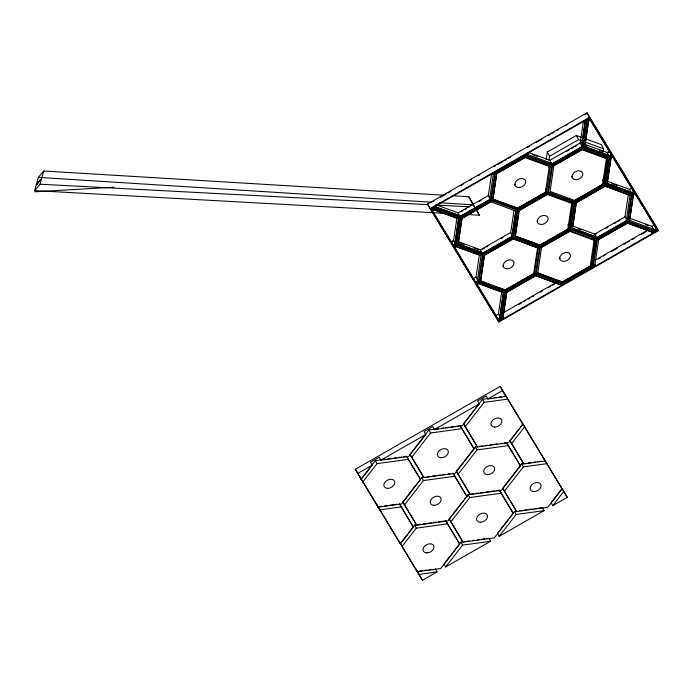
<?xml version="1.0" encoding="UTF-8"?>
<svg xmlns="http://www.w3.org/2000/svg" width="693" height="693" viewBox="0 0 693 693"><rect width="100%" height="100%" fill="white"/><g stroke="black" fill="none" stroke-linecap="round" stroke-linejoin="round"><path stroke-width="1.04" d="M503.153 266.164L503.161 265.514L503.49 267.255C506.843 271.032 513.903 267.593 514.059 262.838L513.634 261.452C510.282 257.571 502.711 261.339 503.17 266.225M514.873 184.866L514.873 184.217L515.211 185.958C518.563 189.735 525.623 186.287 525.779 181.54L525.346 180.154C521.994 176.273 514.431 180.033 514.89 184.918M537.283 221.769L537.292 221.119L537.621 222.86C540.982 226.637 548.033 223.189 548.189 218.442L547.765 217.056C544.412 213.167 536.841 216.935 537.3 221.821M493.329 173.995L489.553 199.723L460.767 216.19L435.836 207.086L435.94 205.708L434.502 206.531L434.32 207.761L460.498 217.325L490.705 200.034L494.75 173.163L493.572 172.73C489.838 173.449 495.443 174.723 492.134 173.553M435.836 207.086L435.94 205.708M455.5 243.875L453.577 240.306L457.008 217.567M454.755 244.308L453.17 245.4L454.833 244.456L458.61 218.728L433.679 209.615L432.025 210.568L431.496 209.702L433.87 208.342L460.031 217.897L455.985 244.768L453.62 246.119L432.025 210.568M454.833 244.456L458.61 218.728M458.151 243.849L462.014 218.269L490.8 201.793L515.8 211.044L511.945 236.634L483.16 253.101L458.151 243.849L483.16 253.101M458.229 243.997L462.014 218.269M477.91 280.786L475.987 277.209L479.417 254.478M490.254 199.194L488.314 195.565L491.571 173.865M454.27 246.682L475.589 282.302L477.226 281.367L481.003 255.639L456.072 246.526L454.435 247.47L453.906 246.604L456.271 245.253L482.441 254.816L478.395 281.679L476.03 283.03L454.435 247.47M484.424 255.171L480.647 280.899L484.424 255.171L513.21 238.695L538.218 247.947L513.21 238.695M550.45 166.164L546.664 191.892L517.879 208.368L492.948 199.263L496.734 173.536L525.519 157.06L550.528 166.311L525.519 157.06M492.948 199.263L496.734 173.536M499.835 316.796L498.397 314.111L501.819 291.381M512.629 236.053L510.706 232.476L513.981 210.776M499.558 318.122L497.998 319.204L499.636 318.269L503.421 292.541L478.491 283.428L476.853 284.373L476.325 283.506L478.681 282.155L504.842 291.71L500.788 318.581L498.449 319.923L476.853 284.373M511.945 236.634L515.8 211.044M499.636 318.269L503.421 292.541M502.962 317.663L506.817 292.082L535.602 275.606L560.611 284.858L560.429 286.088L504.235 318.252L502.962 317.663L506.817 292.082M515.289 236.018L519.144 210.438L547.929 193.962L572.86 203.066L569.083 228.794L540.297 245.27L515.289 236.018L540.297 245.27M527.616 154.374L527.797 153.136L526.359 153.967L526.178 155.197L552.347 164.761L582.579 147.462L586.625 120.599L585.429 120.158L583.982 120.98L585.264 121.57L581.41 147.15L552.624 163.626L527.694 154.513L527.797 153.136M515.367 236.166L519.144 210.438M546.231 159.286L547.314 152.07L576.316 135.473L581.34 137.309M548.951 160.378L549.566 156.254L547.314 152.07M548.544 167.065L548.856 164.995M480.57 280.752L505.569 290.003L534.355 273.536L538.14 247.808M537.777 273.059L541.562 247.34L570.348 230.864L595.348 240.116L591.493 265.696L562.707 282.172L537.699 272.921L562.707 282.172M553.863 165.696L550.086 191.424L575.017 200.537L603.802 184.061L607.579 158.333L582.648 149.229L553.863 165.696L582.726 149.367L607.657 158.48M581.609 145.677L580.171 142.992L583.437 121.292M570.789 201.689L571.69 203.361L567.81 229.132L539.743 245.192M560.429 286.088L560.533 284.719M569.083 228.794L572.86 203.066M581.41 147.15L585.187 121.422L583.982 120.98M629.998 195.235L626.212 220.963L597.427 237.439L572.496 228.326L576.281 202.599L605.067 186.122L630.076 195.383L605.067 186.122M591.172 121.076L611.382 154.868L609.753 155.804L584.745 146.552L588.6 120.972L590.237 120.036L611.832 155.596L609.485 156.939L583.307 147.375L587.361 120.513L589.708 119.17L590.237 120.036M572.496 228.326L576.281 202.599M584.823 146.699L588.6 120.972M603.213 151.923L603.681 148.83L601.429 144.655L585.36 138.782M593.208 238.591L594.1 240.263L590.219 266.034L561.217 282.631M605.509 156.956L606.41 158.628L602.529 184.399L574.462 200.459M591.493 265.696L595.348 240.116M603.802 184.061L607.579 158.333M594.897 265.237L598.674 239.509L627.46 223.042L652.39 232.146L652.278 233.524L596.093 265.679L594.819 265.098L596.093 265.679M613.028 157.06L633.792 191.762L632.146 192.697L607.146 183.446L611.001 157.865L612.638 156.93L634.242 192.489L631.877 193.841L605.708 184.269L609.753 157.424L612.118 156.072L612.638 156.93M607.224 183.593L611.001 157.865M626.922 220.443L624.982 216.805L628.395 194.075M633.393 194.776L629.616 220.504L633.393 194.776L635.057 193.832L656.652 229.392L654.279 230.752L628.101 221.188L632.146 194.326L634.528 192.957L635.057 193.832M652.278 233.524L652.39 232.146M444.915 213.331L34.65 190.61L38.314 177.373L43.72 170.998L443.953 195.209M34.65 190.61L40.055 184.225L43.72 170.998M403.543 456.756L406.661 456.323L420.547 479.521L401.559 503.984L378.083 507.198L361.157 478.993L375.424 460.611L381.678 459.754M567.281 497.357L562.101 488.487L551.108 502.659L552.728 505.682L567.281 497.357L500.173 386.399L355.344 469.282L361.166 479.348L372.158 465.176L370.53 462.153L379.184 457.198L380.812 460.221L408.74 456.392L425.701 434.537L424.073 431.514L432.727 426.559L434.355 429.582L462.274 425.753L479.244 403.889L477.616 400.866L486.269 395.92L487.898 398.943L505.994 396.457L504.374 393.433M362.786 482.016L377.053 463.634L408.29 459.346L420.547 479.521M460.758 426.602L474.09 448.882L455.102 473.336L423.865 477.624L409.987 454.426L428.967 429.972L438.34 428.681M411.616 457.449L430.596 432.995L461.833 428.707L474.09 448.882M466.909 496.465L453.031 473.267L466.909 496.465L447.929 520.928L416.692 525.207L402.815 502.009L406.739 496.95M408.047 495.261L421.794 477.555L424.922 477.122M474.003 410.291L463.53 423.787L477.408 446.976L508.645 442.697L522.912 424.315L521.283 421.292M475.311 408.601L482.51 399.324L491.051 398.154M404.443 505.032L423.423 480.578L454.66 476.29M465.159 426.81L484.138 402.347L507.623 399.133L522.912 424.315M438.565 521.855L445.859 520.859L459.736 544.057L440.757 568.511L417.273 571.734L400.355 543.529L407.484 534.329M408.783 532.657L414.622 525.138L420.868 524.28M504.487 442.914L506.574 442.628L520.452 465.826L501.472 490.28L470.235 494.568L456.358 471.37L462.898 462.933M464.206 461.252L475.337 446.907L477.416 446.621M378.083 507.198L376.455 504.175L400.355 543.875L413.366 527.113L399.489 503.915L413.366 527.113M401.975 546.552L416.25 528.161L447.487 523.882L459.736 544.057M457.986 474.393L476.966 449.93L508.203 445.651L520.452 465.826M513.279 513.409L499.402 490.211L513.279 513.409L494.3 537.872L463.063 542.151L449.177 518.953L451.801 515.583M453.109 513.894L463.582 500.398M464.89 498.717L468.165 494.499L473.371 493.78M510.55 439.89L519.005 428.993M520.304 427.312L522.912 423.96L545.192 460.984L523.778 463.92L509.892 440.722L523.778 463.92M450.805 521.976L469.793 497.522L501.03 493.234M511.521 443.745L524.54 426.983M452.503 553.014L444.022 563.946L445.651 566.969L490.54 541.276L488.911 538.253L486.841 538.539M453.811 551.333L460.992 542.082L465.124 541.519M560.481 485.819L562.11 488.842L547.842 507.224L516.606 511.512L502.72 488.314L521.708 463.851L525.97 463.27M445.651 566.969L462.612 545.105L490.54 541.276M504.348 491.337L523.328 466.874L546.812 463.66L562.11 488.842M508.653 519.005L497.565 533.298L499.194 536.321L544.083 510.637L542.454 507.614L539.345 508.038M509.961 517.325L514.527 511.443L516.597 511.157M499.194 536.321L516.155 514.466L544.083 510.637M552.728 505.682L563.73 491.51M37.491 183.091L40.454 179.582L36.911 184.91L37.708 182.103M427.468 204.071L587.04 112.751L655.864 226.074L658.35 230.691L498.787 322.011L427.468 204.071L495.738 316.476M432.103 202.061L433.974 200.996M440.54 197.236L446.162 194.014M448.033 192.94L450.848 191.337M461.166 185.429L463.037 184.355M469.603 180.604L471.474 179.53M478.04 175.771L479.911 174.697M493.788 166.762L495.625 165.714M497.461 164.657L502.971 161.504M504.807 160.455L506.644 159.407M508.48 158.351L510.317 157.302M527.702 147.349L529.582 146.275M536.139 142.524L541.77 139.302M548.328 135.542L550.207 134.468M552.078 133.403L553.958 132.328M556.765 130.717L558.645 129.643M565.211 125.883L567.082 124.818M584.52 114.839L586.642 113.617M429.955 208.688L589.518 117.368L658.35 230.691M436.018 205.856L492.212 173.7M527.875 153.283L584.06 121.128M432.103 210.707L433.757 209.762L458.688 218.867M496.812 173.674L525.597 157.198M588.678 121.11L590.315 120.184M549.566 156.254L578.568 139.657L581.583 140.757M435.94 204.764L458.09 212.864L488.314 195.565M528.802 152.564L549.947 160.291L580.171 142.992M461.105 211.772L462.941 210.724M464.769 209.676L466.606 208.628M479.426 201.291L481.254 200.242M566.701 151.343L569.447 149.766M571.283 148.718L573.111 147.67M574.947 146.621L576.775 145.573M435.758 206.938L460.689 216.051L489.553 199.723M581.332 147.003L552.624 163.626M570.07 155.873L571.942 154.808M462.084 218.408L490.8 201.793M431.852 209.788L451.212 241.658L453.577 240.306M584.927 144.378L607.077 152.477L609.424 151.126M607.345 152.945L609.71 151.594M453.075 241.233L451.507 242.134L452.607 243.953M517.333 208.298L545.391 192.238L549.28 166.459L524.168 157.285M492.879 199.116L517.801 208.229L546.664 191.892M584.745 146.552L609.675 155.665L611.304 154.73M454.513 247.609L456.15 246.673L481.003 255.639M519.222 210.577L548.007 194.101L572.938 203.214M611.079 158.013L612.716 157.068M458.333 241.675L480.483 249.775L510.706 232.476M482.605 249.194L484.433 248.146M486.269 247.098L488.097 246.05M500.918 238.713L502.754 237.664M483.082 252.962L511.867 236.486M603.724 183.914L575.017 200.537M486.252 253.577L488.123 252.503M484.502 255.31L513.288 238.842M576.359 202.746L605.145 186.27M473.631 278.56L475.987 277.209M607.328 181.28L629.478 189.371L631.834 188.02M475.511 282.164L477.226 281.367M540.219 245.131L569.005 228.655M607.146 183.446L632.077 192.559L633.714 191.623M476.923 284.511L478.568 283.576L503.49 292.68M633.471 194.924L635.135 193.971M572.609 226.013L594.75 234.104L624.982 216.805M595.027 234.589L596.855 233.541M606.011 228.3L607.848 227.252M614.258 223.579L616.086 222.531M617.922 221.483L619.75 220.435M572.427 228.188L597.349 237.292L626.212 220.963M506.895 292.229L535.68 275.753L560.611 284.858M652.468 232.294L627.537 223.181L598.674 239.509M497.964 319.031L496.041 315.462L498.397 314.111M629.72 218.191L651.87 226.282L654.244 224.922L656.652 229.392M503.127 312.846L556.566 282.268M595.919 259.745L647.487 230.232M518.823 304.504L521.638 302.893M523.518 301.819L525.398 300.745M528.213 299.133L530.093 298.059M531.964 296.985L533.844 295.911M540.419 292.151L542.29 291.077M547.92 287.855L550.744 286.244M552.616 285.169L554.495 284.095M598.613 258.844L600.485 257.77M603.3 256.159L605.18 255.085M611.754 251.325L617.385 248.103M623.951 244.343L625.831 243.269M627.711 242.195L629.582 241.121M632.397 239.509L634.277 238.435M640.852 234.667L646.482 231.445M562.629 282.025L591.415 265.558M656.124 228.525L654.547 229.617L656.202 228.664M560.351 285.949L561.798 285.118L561.98 283.879L535.819 274.315L505.569 291.623L501.524 318.485L502.72 318.927L504.235 318.252M596.015 265.532L594.577 266.355L593.381 265.921L597.427 239.059L627.65 221.76L653.828 231.323L653.646 232.553L652.208 233.376M357.614 473.501L372.158 465.176M380.812 460.221L425.701 434.537M434.355 429.582L479.244 403.889M487.898 398.943L502.451 390.609L505.994 396.457M417.273 571.734L415.644 568.71L422.444 580.249L436.997 571.916L435.369 568.892M494.248 397.713L496.387 397.427M498.518 397.132L501.723 396.691M503.854 396.396L505.994 396.11L507.623 399.133M441.467 428.257L443.546 427.971M445.625 427.685L448.752 427.252M450.831 426.966L453.958 426.541M456.037 426.256L459.164 425.831M383.757 459.468L385.836 459.182M387.924 458.896L391.043 458.471M394.17 458.038L396.249 457.752M398.336 457.467L401.455 457.042M479.504 446.344L482.623 445.911M484.71 445.625L487.829 445.201M489.916 444.915L491.995 444.629M494.074 444.343L497.202 443.91M500.329 443.485L502.408 443.199M427.001 476.836L430.128 476.412M432.207 476.126L435.334 475.701M437.413 475.415L440.54 474.982M442.619 474.696L444.698 474.41M447.825 473.986L449.904 473.7M528.109 462.976L531.314 462.534M533.445 462.248L535.576 461.954M537.716 461.659L540.912 461.217M379.149 506.704L382.354 506.262M384.502 505.968L387.708 505.526M389.856 505.232L397.349 504.209M475.45 493.494L478.577 493.07M480.656 492.784L483.783 492.359M485.862 492.073L488.989 491.64M491.068 491.354L494.196 490.93M496.275 490.644L498.354 490.358M379.703 509.875L401.117 506.938M422.947 523.995L426.074 523.57M428.153 523.284L431.28 522.851M433.359 522.565L436.486 522.141M519.698 510.732L521.768 510.446M523.839 510.161L526.94 509.736M529.01 509.459L532.111 509.026M534.182 508.749L537.283 508.324M467.195 541.233L469.265 540.947M472.366 540.523L474.428 540.237M477.538 539.812L479.599 539.526M481.67 539.249L484.771 538.825M419.395 571.084L422.591 570.651M424.722 570.356L426.853 570.062M428.976 569.776L432.172 569.334M418.893 574.402L436.997 571.916M34.728 191.805L113.955 187.214M40.055 184.225L427.59 204.617M437.309 205.128L469.689 206.835M467.584 214.587L479.461 215.246L475.58 208.021M453.664 195.798L468.771 196.708L473.51 204.522M38.314 177.373L431.063 202.183M439.691 202.72L473.146 204.833L479.461 215.246M585.602 142.23L603.681 148.83M584.468 144.95L587.491 146.05M599.566 150.468L602.589 151.568M581.297 149.454L606.41 158.628M532.38 154.608L537.413 156.445M611.91 183.688L616.935 185.525M645.382 224.645L648.405 225.753M629.539 220.357L654.547 229.617M547.583 194.551L571.69 203.361M578.196 228.794L581.21 229.894M568.996 231.09L594.1 240.263M512.448 238.583L537.56 247.765L533.679 273.536L504.677 290.133L495.634 286.824M458.896 242.619L463.929 244.464M473.995 248.137L479.028 249.982M480.57 281.323L489.605 284.624M634.883 193.044L654.244 224.922M473.475 204.695L473.18 204.218L475.597 208.68M475.874 209.165L476.481 210.178L475.155 207.952M476.68 283.584L496.041 315.462M464.085 424.696L477.408 446.976M502.72 488.314L516.606 511.512M456.358 471.37L470.235 494.568M409.987 454.426L422.236 474.601M449.177 518.953L463.063 542.151M402.815 502.009L416.692 525.207M355.344 469.282L422.444 580.249M361.157 478.993L359.537 476.325L361.166 479.348M400.355 543.529L398.726 540.852L400.355 543.875M651.87 226.282L653.794 229.859M629.478 189.371L631.401 192.94M587.04 112.751L589.518 117.368M607.077 152.477L608.523 155.154M602.563 179.903L604.01 182.588M576.316 135.473L578.568 139.657M594.75 234.104L595.919 236.278M549.947 160.291L551.871 163.869M590.722 262.448L592.168 265.124M567.844 224.645L569.291 227.321M570.348 230.864L541.562 247.34M545.824 188.47L546.612 189.934M534.355 273.536L505.569 290.003M468.771 196.708L473.146 204.833M480.483 249.775L482.406 253.343M458.09 212.864L460.083 216.562M496.301 317.394L498.787 322.011M451.212 241.658L453.179 245.296M545.183 460.637L546.812 463.66M543.563 457.96L545.192 460.984M500.173 386.399L502.451 390.609M521.708 463.851L523.328 466.874M506.574 442.628L508.203 445.651M482.51 399.324L484.138 402.347M514.527 511.443L516.155 514.466M475.337 446.907L476.966 449.93M460.204 425.684L461.833 428.707M468.165 494.499L469.793 497.522M428.967 429.972L430.596 432.995M460.992 542.082L462.612 545.105M422.643 475.355L423.865 477.624M445.859 520.859L447.487 523.882M421.794 477.555L423.423 480.578M406.661 456.323L408.29 459.346M414.622 525.138L416.25 528.161M375.424 460.611L377.053 463.634M559.701 258.021L560.039 259.762C563.392 263.539 570.452 260.092 570.608 255.345L569.135 252.928L565.783 252.356L562.118 253.889L559.84 256.817L559.719 258.723L559.701 258.021M572.011 176.386L572.34 178.127C575.701 181.904 582.752 178.456 582.908 173.7L581.444 171.292L578.092 170.721L574.419 172.254L572.149 175.182L572.02 177.087L572.011 176.386M433.792 207.129L433.662 208.004L431.289 209.364L430.925 208.775L433.792 207.129M460.767 217.81L456.713 244.672L482.891 254.244L513.115 236.945L517.169 210.083L490.99 200.511L460.767 217.81M483.177 254.712L479.132 281.575L505.301 291.138L535.524 273.848L539.578 246.985L513.4 237.413L483.177 254.712M495.486 173.077L491.432 199.939L517.61 209.503L547.834 192.204L551.897 165.332L525.727 155.769L495.486 173.077M525.571 154.418L525.441 155.293L495.218 172.592L494.36 172.28L525.571 154.418M517.896 209.979L513.851 236.841L540.02 246.405L570.252 229.106L574.298 202.243L548.128 192.68L517.896 209.979M540.315 246.881L536.261 273.744L562.439 283.307L592.645 266.017L596.699 239.146L570.538 229.582L540.315 246.881M552.624 165.246L548.57 192.108L574.748 201.672L604.972 184.373L609.017 157.51L582.848 147.947L552.624 165.246M562.707 283.792L562.577 284.676L593.788 266.805L592.931 266.493L562.707 283.792M575.034 202.148L570.98 229.011L597.158 238.574L627.364 221.275L631.418 194.404L605.258 184.849L575.034 202.148M654.564 231.219L654.435 232.103L657.302 230.457L656.938 229.859L654.564 231.219M589.05 118.087L586.209 119.707L587.084 120.028L589.422 118.694L589.05 118.087M501.074 319.066L498.735 320.4L499.099 320.998L501.931 319.378L501.074 319.066M480.422 522.262A5.847 4.123 -28.3 0 0 487.413 515.445A5.847 4.123 -28.3 0 0 478.291 515.367A5.847 4.123 -28.3 0 0 480.422 522.262M426.888 552.901A5.847 4.123 -28.3 0 0 433.87 546.093A5.847 4.123 -28.3 0 0 424.757 546.015A5.847 4.123 -28.3 0 0 426.888 552.901M533.965 491.623A5.847 4.123 -28.3 0 0 540.947 484.805A5.847 4.123 -28.3 0 0 531.834 484.728A5.847 4.123 -28.3 0 0 533.965 491.623M434.061 505.318A5.847 4.123 -28.3 0 0 441.043 498.501A5.847 4.123 -28.3 0 0 431.93 498.432A5.847 4.123 -28.3 0 0 434.061 505.318M487.603 474.679A5.847 4.123 -28.3 0 0 494.585 467.862A5.847 4.123 -28.3 0 0 485.472 467.784A5.847 4.123 -28.3 0 0 487.603 474.679M441.233 457.735A5.847 4.123 -28.3 0 0 448.215 450.918A5.847 4.123 -28.3 0 0 439.102 450.84A5.847 4.123 -28.3 0 0 441.233 457.735M494.776 427.087A5.847 4.123 -28.3 0 0 501.758 420.279A5.847 4.123 -28.3 0 0 492.645 420.201A5.847 4.123 -28.3 0 0 494.776 427.087M387.69 488.374A5.847 4.123 -28.3 0 0 394.672 481.566A5.847 4.123 -28.3 0 0 385.559 481.488A5.847 4.123 -28.3 0 0 387.69 488.374"/></g></svg>
